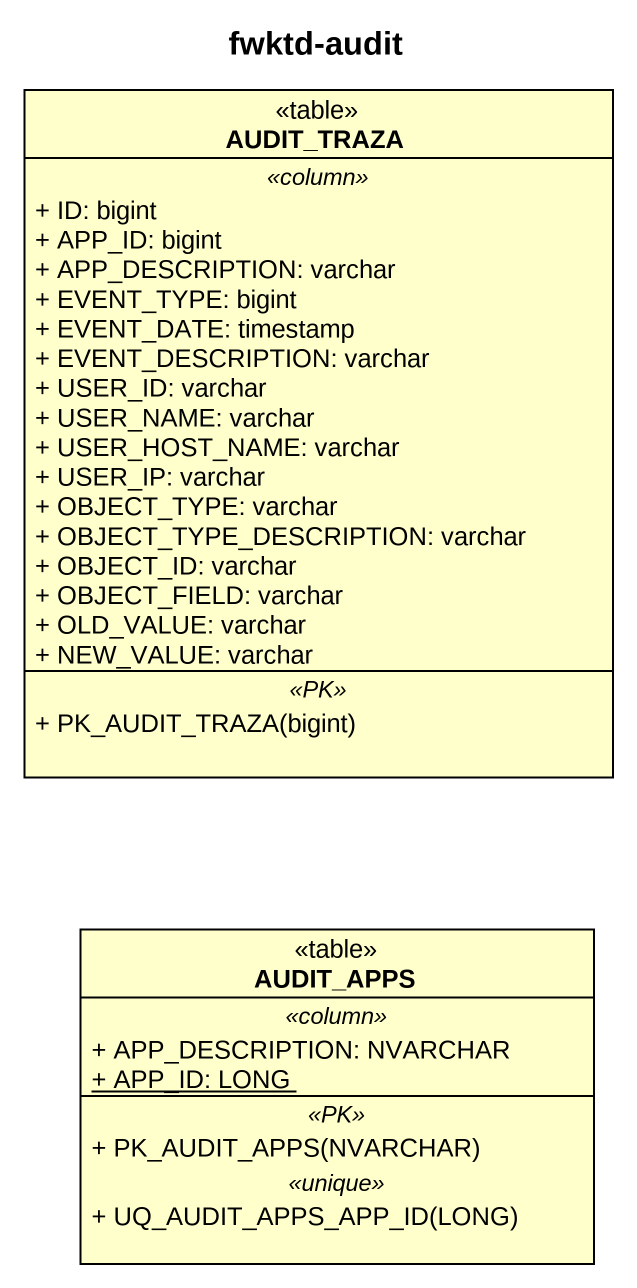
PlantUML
@startuml
title fwktd-audit
hide circle
hide empty members
skinparam classAttributeIconSize 0
class AUDIT_TRAZA <<table>> {
  .. <<column>> ..
  + ID: bigint
  + APP_ID: bigint
  + APP_DESCRIPTION: varchar
  + EVENT_TYPE: bigint
  + EVENT_DATE: timestamp
  + EVENT_DESCRIPTION: varchar
  + USER_ID: varchar
  + USER_NAME: varchar
  + USER_HOST_NAME: varchar
  + USER_IP: varchar
  + OBJECT_TYPE: varchar
  + OBJECT_TYPE_DESCRIPTION: varchar
  + OBJECT_ID: varchar
  + OBJECT_FIELD: varchar
  + OLD_VALUE: varchar
  + NEW_VALUE: varchar
  .. <<PK>> ..
  + PK_AUDIT_TRAZA(bigint)
}
class AUDIT_APPS <<table>> {
  .. <<column>> ..
  + APP_DESCRIPTION: NVARCHAR
  {static} + APP_ID: LONG
  .. <<PK>> ..
  + PK_AUDIT_APPS(NVARCHAR)
  .. <<unique>> ..
  + UQ_AUDIT_APPS_APP_ID(LONG)
}
@enduml
